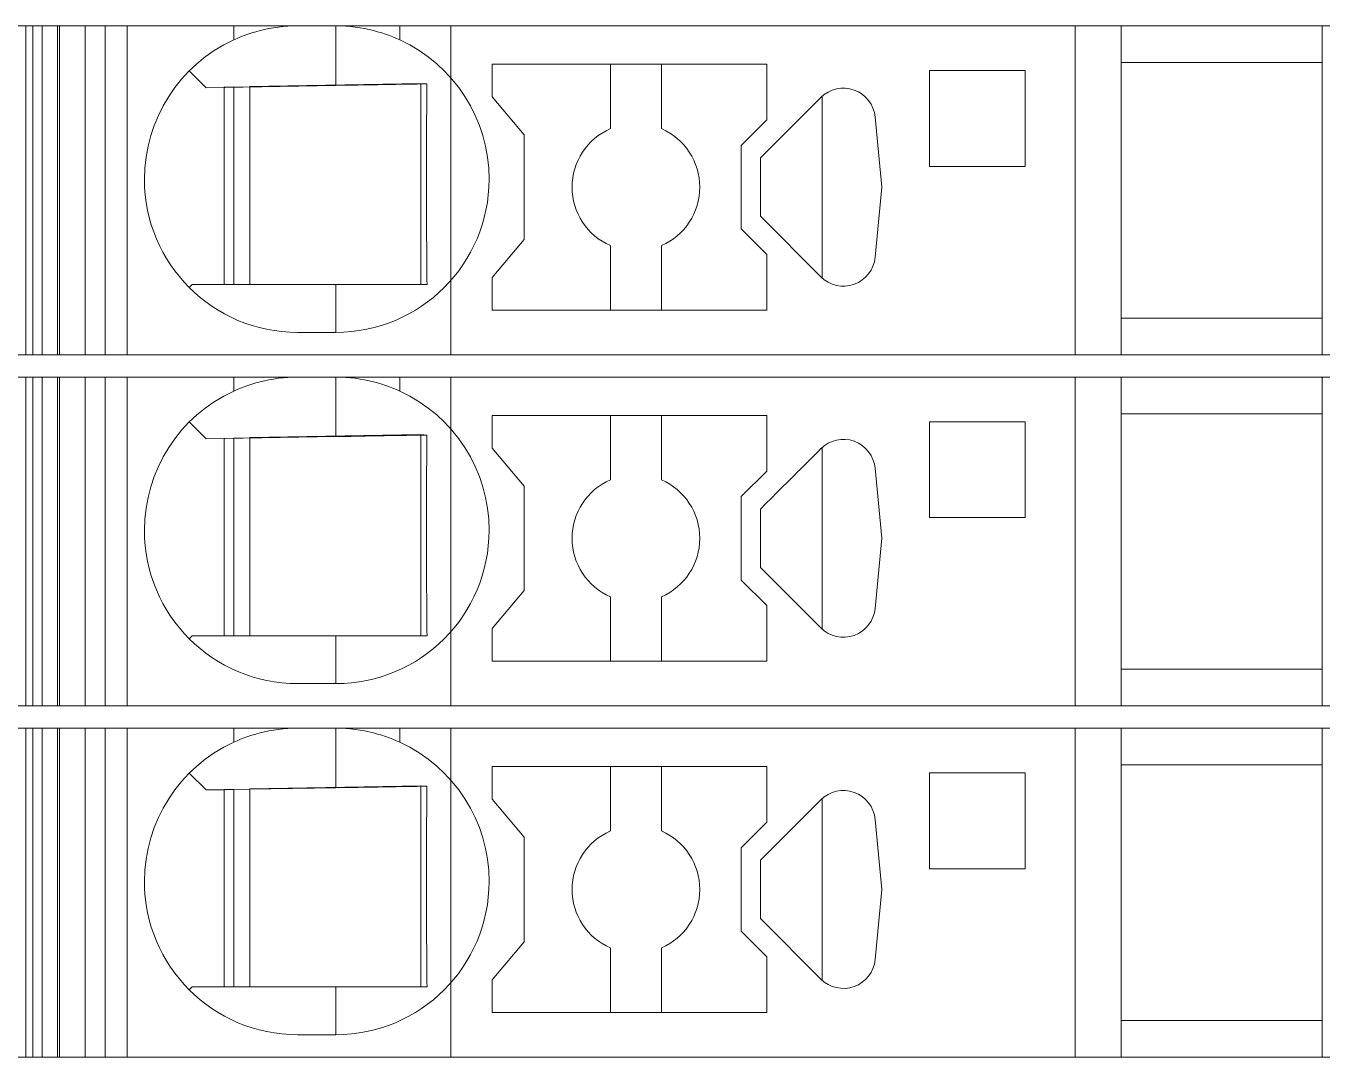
# Model space of a CAD drawing. Header units: millimetres. Extents: x 0 to 2100, y 0 to 1485.
# Drawn here: x 1240.89 to 1261.2, y 733.85 to 750 of the extents above; entities that cross this region are included whole.
import ezdxf
from ezdxf.enums import TextEntityAlignment as Align

# ---------------------------------------------------------------- set-up
doc = ezdxf.new("R2010")
doc.units = ezdxf.units.MM
for name, color, linetype, lineweight in [('EPLAN309', 5, 'Continuous', 5), ('EPLAN493', 5, 'Continuous', 5), ('MAIN-1', 7, 'Continuous', 5), ('MAIN-2', 7, 'Continuous', 5)]:
    doc.layers.add(name, color=color, linetype=linetype, lineweight=lineweight)
doc.styles.add('Tahoma', font='')
doc.styles.get('Tahoma').set_extended_font_data('Tahoma')

# ---------------------------------------------------------------- blocks, each defined once
blk = doc.blocks.new('EPLSYM_LibrarySPECIAL_Symbol12_Variant0_Placement8_9')
at = {"layer": 'EPLAN309', "lineweight": 13, "ltscale": 20}
blk.add_lwpolyline([(0, -5.15), (68.15, -5.15), (68.15, 0), (0, 0)], close=True, dxfattribs=at)
at = {"layer": 'EPLAN493', "color": 5, "style": 'Tahoma'}
blk.add_attdef('17_20450', text='', height=2.93475, dxfattribs=at).set_placement((0, -27.293475), align=Align.MIDDLE_RIGHT)
blk = doc.blocks.new('EPLSYM_LibrarySPECIAL_Symbol12_Variant0_Placement8_10')
at = {"layer": 'EPLAN309', "lineweight": 13, "ltscale": 20}
blk.add_lwpolyline([(0, -5.15), (68.15, -5.15), (68.15, 0), (0, 0)], close=True, dxfattribs=at)
at = {"layer": 'EPLAN493', "color": 5, "style": 'Tahoma'}
blk.add_attdef('17_20450', text='', height=2.93475, dxfattribs=at).set_placement((0, -27.293475), align=Align.MIDDLE_RIGHT)
blk = doc.blocks.new('EPLSYM_LibrarySPECIAL_Symbol12_Variant0_Placement8_11')
at = {"layer": 'EPLAN309', "lineweight": 13, "ltscale": 20}
blk.add_lwpolyline([(0, -5.15), (68.15, -5.15), (68.15, 0), (0, 0)], close=True, dxfattribs=at)
at = {"layer": 'EPLAN493', "color": 5, "style": 'Tahoma'}
blk.add_attdef('17_20450', text='', height=2.93475, dxfattribs=at).set_placement((0, -27.293475), align=Align.MIDDLE_RIGHT)

msp = doc.modelspace()

# ---------------------------------------------------------------- linework, layer by layer
at = {"layer": 'MAIN-1'}
for p, q in [((1241.001, 750), (1240.893, 750)), ((1240.893, 744.85), (1240.893, 750)), ((1241.001, 750), (1244.15, 750)), ((1241.001, 744.85), (1241.001, 750)), ((1244.15, 750), (1245.15, 750)), ((1244.15, 750), (1244.15, 749.782)), ((1244.497, 749.909), (1244.563, 749.927)), ((1244.563, 749.927), (1244.631, 749.943)), ((1244.631, 749.943), (1244.701, 749.958)), ((1244.701, 749.958), (1244.772, 749.97)), ((1244.772, 749.97), (1244.846, 749.981)), ((1244.846, 749.981), (1244.921, 749.989)), ((1244.921, 749.989), (1244.997, 749.995)), ((1244.997, 749.995), (1245.073, 749.999)), ((1245.073, 749.999), (1245.15, 750)), ((1245.75, 750), (1245.15, 750)), ((1245.827, 749.999), (1245.75, 750)), ((1246.75, 750), (1245.75, 750)), ((1245.75, 749.068), (1245.75, 750)), ((1245.903, 749.995), (1245.827, 749.999)), ((1245.979, 749.989), (1245.903, 749.995)), ((1246.054, 749.981), (1245.979, 749.989)), ((1246.128, 749.97), (1246.054, 749.981)), ((1246.199, 749.958), (1246.128, 749.97)), ((1246.269, 749.943), (1246.199, 749.958)), ((1246.337, 749.927), (1246.269, 749.943)), ((1246.403, 749.909), (1246.337, 749.927)), ((1246.75, 750), (1257.332, 750)), ((1246.75, 750), (1246.75, 749.782)), ((1258.05, 750), (1257.332, 750)), ((1257.332, 744.85), (1257.332, 750)), ((1258.05, 750), (1261.2, 750)), ((1258.05, 750), (1258.05, 744.85)), ((1261.2, 744.85), (1261.2, 750)), ((1244.15, 749.782), (1244.202, 749.805)), ((1244.202, 749.805), (1244.256, 749.827)), ((1244.256, 749.827), (1244.313, 749.849)), ((1244.313, 749.849), (1244.372, 749.87)), ((1244.372, 749.87), (1244.433, 749.89)), ((1244.433, 749.89), (1244.497, 749.909)), ((1246.467, 749.89), (1246.403, 749.909)), ((1246.528, 749.87), (1246.467, 749.89)), ((1246.587, 749.849), (1246.528, 749.87)), ((1246.644, 749.827), (1246.587, 749.849)), ((1246.698, 749.805), (1246.644, 749.827)), ((1246.75, 749.782), (1246.698, 749.805)), ((1248.2, 749.4), (1248.2, 748.889)), ((1252.5, 749.4), (1248.2, 749.4)), ((1250.05, 749.4), (1250.05, 748.392)), ((1250.85, 748.392), (1250.85, 749.4)), ((1252.5, 748.529), (1252.5, 749.4)), ((1258.05, 749.425), (1261.2, 749.425)), ((1243.453, 749.297), (1243.717, 749.033)), ((1255.05, 749.3), (1255.05, 747.8)), ((1256.55, 749.3), (1255.05, 749.3)), ((1256.55, 747.8), (1256.55, 749.3)), ((1243.717, 749.033), (1245.75, 749.068)), ((1244, 745.95), (1244, 749.038)), ((1244.15, 749.04), (1244.15, 745.95)), ((1244.4, 745.95), (1244.4, 749.045)), ((1245.87, 749.07), (1245.75, 749.068)), ((1245.987, 749.072), (1245.87, 749.07)), ((1246.1, 749.074), (1245.987, 749.072)), ((1246.209, 749.076), (1246.1, 749.074)), ((1246.313, 749.078), (1246.209, 749.076)), ((1246.412, 749.079), (1246.313, 749.078)), ((1246.507, 749.081), (1246.412, 749.079)), ((1246.599, 749.083), (1246.507, 749.081)), ((1246.688, 749.084), (1246.599, 749.083)), ((1246.774, 749.086), (1246.688, 749.084)), ((1246.858, 749.087), (1246.774, 749.086)), ((1246.94, 749.088), (1246.858, 749.087)), ((1247.02, 749.09), (1246.94, 749.088)), ((1247.099, 749.091), (1247.02, 749.09)), ((1247.079, 745.95), (1247.079, 749.091)), ((1247.176, 749.092), (1247.099, 749.091)), ((1247.174, 748.877), (1247.175, 748.95)), ((1247.175, 748.95), (1247.176, 749.022)), ((1247.176, 749.022), (1247.176, 749.092)), ((1247.172, 748.649), (1247.173, 748.727)), ((1247.173, 748.803), (1247.174, 748.877)), ((1247.173, 748.727), (1247.173, 748.803)), ((1248.7, 748.293), (1248.2, 748.889)), ((1253.19, 748.722), (1253.158, 748.691)), ((1253.221, 748.753), (1253.19, 748.722)), ((1253.252, 748.785), (1253.221, 748.753)), ((1253.284, 748.816), (1253.252, 748.785)), ((1253.315, 748.847), (1253.284, 748.816)), ((1253.346, 748.879), (1253.315, 748.847)), ((1253.367, 748.898), (1253.367, 746.052)), ((1247.17, 748.488), (1247.171, 748.57)), ((1247.171, 748.57), (1247.172, 748.649)), ((1252.1, 748.129), (1252.5, 748.529)), ((1252.983, 748.515), (1252.943, 748.475)), ((1253.021, 748.553), (1252.983, 748.515)), ((1253.058, 748.59), (1253.021, 748.553)), ((1253.094, 748.626), (1253.058, 748.59)), ((1253.127, 748.659), (1253.094, 748.626)), ((1253.158, 748.691), (1253.127, 748.659)), ((1254.302, 747.475), (1254.198, 748.572)), ((1247.169, 748.317), (1247.17, 748.404)), ((1247.169, 748.226), (1247.169, 748.317)), ((1247.17, 748.404), (1247.17, 748.488)), ((1252.823, 748.356), (1252.742, 748.274)), ((1252.902, 748.434), (1252.823, 748.356)), ((1252.943, 748.475), (1252.902, 748.434)), ((1247.168, 748.132), (1247.169, 748.226)), ((1247.168, 748.034), (1247.168, 748.132)), ((1248.7, 746.657), (1248.7, 748.293)), ((1252.1, 748.129), (1252.1, 746.821)), ((1252.572, 748.104), (1252.486, 748.018)), ((1252.658, 748.19), (1252.572, 748.104)), ((1252.742, 748.274), (1252.658, 748.19)), ((1247.167, 747.931), (1247.168, 748.034)), ((1247.167, 747.824), (1247.167, 747.931)), ((1252.486, 748.018), (1252.4, 747.932)), ((1252.4, 747.802), (1252.4, 747.932)), ((1247.167, 747.713), (1247.167, 747.824)), ((1247.167, 747.6), (1247.167, 747.713)), ((1252.4, 747.671), (1252.4, 747.802)), ((1255.05, 747.8), (1256.55, 747.8)), ((1247.167, 747.479), (1247.167, 747.6)), ((1252.4, 747.54), (1252.4, 747.671)), ((1252.4, 747.41), (1252.4, 747.54)), ((1247.167, 747.361), (1247.167, 747.479)), ((1247.167, 747.247), (1247.167, 747.361)), ((1252.4, 747.279), (1252.4, 747.41)), ((1254.198, 746.378), (1254.302, 747.475)), ((1247.168, 747.138), (1247.167, 747.247)), ((1247.168, 747.034), (1247.168, 747.138)), ((1252.4, 747.148), (1252.4, 747.279)), ((1252.4, 747.018), (1252.4, 747.148)), ((1247.169, 746.934), (1247.168, 747.034)), ((1247.169, 746.839), (1247.169, 746.934)), ((1252.4, 747.018), (1253.346, 746.071)), ((1247.17, 746.748), (1247.169, 746.839)), ((1247.171, 746.659), (1247.17, 746.748)), ((1252.5, 746.421), (1252.1, 746.821)), ((1247.172, 746.573), (1247.171, 746.659)), ((1247.172, 746.49), (1247.172, 746.573)), ((1247.173, 746.408), (1247.172, 746.49)), ((1248.2, 746.061), (1248.7, 746.657)), ((1250.05, 745.55), (1250.05, 746.558)), ((1250.85, 745.55), (1250.85, 746.558)), ((1247.174, 746.329), (1247.173, 746.408)), ((1247.175, 746.25), (1247.174, 746.329)), ((1252.5, 745.55), (1252.5, 746.421)), ((1247.176, 746.174), (1247.175, 746.25)), ((1247.176, 746.098), (1247.176, 746.174)), ((1247.177, 746.024), (1247.176, 746.098)), ((1243.5, 745.95), (1243.453, 745.903)), ((1243.5, 745.95), (1245.75, 745.95)), ((1245.75, 745.95), (1245.842, 745.95)), ((1245.75, 745.95), (1245.75, 745.2)), ((1245.842, 745.95), (1245.933, 745.95)), ((1245.933, 745.95), (1246.023, 745.95)), ((1246.023, 745.95), (1246.11, 745.95)), ((1246.11, 745.95), (1246.195, 745.95)), ((1246.195, 745.95), (1246.278, 745.95)), ((1246.278, 745.95), (1246.358, 745.95)), ((1246.358, 745.95), (1246.436, 745.95)), ((1246.436, 745.95), (1246.511, 745.95)), ((1246.511, 745.95), (1246.585, 745.95)), ((1246.585, 745.95), (1246.657, 745.95)), ((1246.657, 745.95), (1246.726, 745.95)), ((1246.726, 745.95), (1246.795, 745.95)), ((1246.795, 745.95), (1246.861, 745.95)), ((1246.861, 745.95), (1246.927, 745.95)), ((1246.927, 745.95), (1246.991, 745.95)), ((1246.991, 745.95), (1247.055, 745.95)), ((1247.055, 745.95), (1247.117, 745.95)), ((1247.117, 745.95), (1247.178, 745.95)), ((1247.178, 745.95), (1247.177, 746.024)), ((1248.2, 746.061), (1248.2, 745.55)), ((1252.5, 745.55), (1248.2, 745.55)), ((1258.05, 745.425), (1261.2, 745.425)), ((1245.75, 745.2), (1245.15, 745.2)), ((1241.001, 744.85), (1240.893, 744.85)), ((1241.001, 744.85), (1257.332, 744.85)), ((1258.05, 744.85), (1257.332, 744.85)), ((1258.05, 744.85), (1261.2, 744.85)), ((1241.001, 744.5), (1240.893, 744.5)), ((1240.893, 739.35), (1240.893, 744.5)), ((1241.001, 744.5), (1244.15, 744.5)), ((1241.001, 739.35), (1241.001, 744.5)), ((1244.15, 744.5), (1245.15, 744.5)), ((1244.15, 744.5), (1244.15, 744.282)), ((1244.563, 744.427), (1244.631, 744.443)), ((1244.631, 744.443), (1244.701, 744.458)), ((1244.701, 744.458), (1244.772, 744.47)), ((1244.772, 744.47), (1244.846, 744.481)), ((1244.846, 744.481), (1244.921, 744.489)), ((1244.921, 744.489), (1244.997, 744.495)), ((1244.997, 744.495), (1245.073, 744.499)), ((1245.073, 744.499), (1245.15, 744.5)), ((1245.75, 744.5), (1245.15, 744.5)), ((1245.827, 744.499), (1245.75, 744.5)), ((1246.75, 744.5), (1245.75, 744.5)), ((1245.75, 743.568), (1245.75, 744.5)), ((1245.903, 744.495), (1245.827, 744.499)), ((1245.979, 744.489), (1245.903, 744.495)), ((1246.054, 744.481), (1245.979, 744.489)), ((1246.128, 744.47), (1246.054, 744.481)), ((1246.199, 744.458), (1246.128, 744.47)), ((1246.269, 744.443), (1246.199, 744.458)), ((1246.337, 744.427), (1246.269, 744.443)), ((1246.75, 744.5), (1257.332, 744.5)), ((1246.75, 744.5), (1246.75, 744.282)), ((1258.05, 744.5), (1257.332, 744.5)), ((1257.332, 739.35), (1257.332, 744.5)), ((1258.05, 744.5), (1261.2, 744.5)), ((1258.05, 744.5), (1258.05, 739.35)), ((1261.2, 739.35), (1261.2, 744.5)), ((1244.15, 744.282), (1244.202, 744.305)), ((1244.202, 744.305), (1244.256, 744.327)), ((1244.256, 744.327), (1244.313, 744.349)), ((1244.313, 744.349), (1244.372, 744.37)), ((1244.372, 744.37), (1244.433, 744.39)), ((1244.433, 744.39), (1244.497, 744.409)), ((1244.497, 744.409), (1244.563, 744.427)), ((1246.403, 744.409), (1246.337, 744.427)), ((1246.467, 744.39), (1246.403, 744.409)), ((1246.528, 744.37), (1246.467, 744.39)), ((1246.587, 744.349), (1246.528, 744.37)), ((1246.644, 744.327), (1246.587, 744.349)), ((1246.698, 744.305), (1246.644, 744.327)), ((1246.75, 744.282), (1246.698, 744.305)), ((1248.2, 743.9), (1248.2, 743.389)), ((1252.5, 743.9), (1248.2, 743.9)), ((1250.05, 743.9), (1250.05, 742.892)), ((1250.85, 742.892), (1250.85, 743.9)), ((1252.5, 743.029), (1252.5, 743.9)), ((1258.05, 743.925), (1261.2, 743.925)), ((1243.453, 743.797), (1243.717, 743.533)), ((1255.05, 743.8), (1255.05, 742.3)), ((1256.55, 743.8), (1255.05, 743.8)), ((1256.55, 742.3), (1256.55, 743.8)), ((1243.717, 743.533), (1245.75, 743.568)), ((1244, 740.45), (1244, 743.538)), ((1244.15, 743.54), (1244.15, 740.45)), ((1244.4, 740.45), (1244.4, 743.545)), ((1245.87, 743.57), (1245.75, 743.568)), ((1245.987, 743.572), (1245.87, 743.57)), ((1246.1, 743.574), (1245.987, 743.572)), ((1246.209, 743.576), (1246.1, 743.574)), ((1246.313, 743.578), (1246.209, 743.576)), ((1246.412, 743.579), (1246.313, 743.578)), ((1246.507, 743.581), (1246.412, 743.579)), ((1246.599, 743.583), (1246.507, 743.581)), ((1246.688, 743.584), (1246.599, 743.583)), ((1246.774, 743.586), (1246.688, 743.584)), ((1246.858, 743.587), (1246.774, 743.586)), ((1246.94, 743.588), (1246.858, 743.587)), ((1247.02, 743.59), (1246.94, 743.588)), ((1247.099, 743.591), (1247.02, 743.59)), ((1247.079, 740.45), (1247.079, 743.591)), ((1247.176, 743.592), (1247.099, 743.591)), ((1247.174, 743.377), (1247.175, 743.45)), ((1247.175, 743.45), (1247.176, 743.522)), ((1247.176, 743.522), (1247.176, 743.592)), ((1247.172, 743.149), (1247.173, 743.227)), ((1247.173, 743.303), (1247.174, 743.377)), ((1247.173, 743.227), (1247.173, 743.303)), ((1248.7, 742.793), (1248.2, 743.389)), ((1253.19, 743.222), (1253.158, 743.191)), ((1253.221, 743.253), (1253.19, 743.222)), ((1253.252, 743.285), (1253.221, 743.253)), ((1253.284, 743.316), (1253.252, 743.285)), ((1253.315, 743.347), (1253.284, 743.316)), ((1253.346, 743.379), (1253.315, 743.347)), ((1253.367, 743.398), (1253.367, 740.552)), ((1247.17, 742.988), (1247.171, 743.07)), ((1247.171, 743.07), (1247.172, 743.149)), ((1252.1, 742.629), (1252.5, 743.029)), ((1253.021, 743.053), (1252.983, 743.015)), ((1253.058, 743.09), (1253.021, 743.053)), ((1253.094, 743.126), (1253.058, 743.09)), ((1253.127, 743.159), (1253.094, 743.126)), ((1253.158, 743.191), (1253.127, 743.159)), ((1254.302, 741.975), (1254.198, 743.072)), ((1247.169, 742.817), (1247.17, 742.904)), ((1247.169, 742.726), (1247.169, 742.817)), ((1247.17, 742.904), (1247.17, 742.988)), ((1252.823, 742.856), (1252.742, 742.774)), ((1252.902, 742.934), (1252.823, 742.856)), ((1252.943, 742.975), (1252.902, 742.934)), ((1252.983, 743.015), (1252.943, 742.975)), ((1247.168, 742.632), (1247.169, 742.726)), ((1247.168, 742.534), (1247.168, 742.632)), ((1248.7, 741.157), (1248.7, 742.793)), ((1252.1, 742.629), (1252.1, 741.321)), ((1252.658, 742.69), (1252.572, 742.604)), ((1252.742, 742.774), (1252.658, 742.69)), ((1247.167, 742.431), (1247.168, 742.534)), ((1247.167, 742.324), (1247.167, 742.431)), ((1252.486, 742.518), (1252.4, 742.432)), ((1252.4, 742.302), (1252.4, 742.432)), ((1252.572, 742.604), (1252.486, 742.518)), ((1247.167, 742.213), (1247.167, 742.324)), ((1247.167, 742.1), (1247.167, 742.213)), ((1252.4, 742.171), (1252.4, 742.302)), ((1255.05, 742.3), (1256.55, 742.3)), ((1247.167, 741.979), (1247.167, 742.1)), ((1252.4, 742.04), (1252.4, 742.171)), ((1252.4, 741.91), (1252.4, 742.04)), ((1247.167, 741.861), (1247.167, 741.979)), ((1247.167, 741.747), (1247.167, 741.861)), ((1252.4, 741.779), (1252.4, 741.91)), ((1254.198, 740.878), (1254.302, 741.975)), ((1247.168, 741.638), (1247.167, 741.747)), ((1247.168, 741.534), (1247.168, 741.638)), ((1252.4, 741.648), (1252.4, 741.779)), ((1252.4, 741.518), (1252.4, 741.648)), ((1247.169, 741.434), (1247.168, 741.534)), ((1247.169, 741.339), (1247.169, 741.434)), ((1252.4, 741.518), (1253.346, 740.571)), ((1247.17, 741.248), (1247.169, 741.339)), ((1247.171, 741.159), (1247.17, 741.248)), ((1252.5, 740.921), (1252.1, 741.321)), ((1247.172, 741.073), (1247.171, 741.159)), ((1247.172, 740.99), (1247.172, 741.073)), ((1247.173, 740.908), (1247.172, 740.99)), ((1248.2, 740.561), (1248.7, 741.157)), ((1250.05, 740.05), (1250.05, 741.058)), ((1250.85, 740.05), (1250.85, 741.058)), ((1247.174, 740.829), (1247.173, 740.908)), ((1247.175, 740.75), (1247.174, 740.829)), ((1252.5, 740.05), (1252.5, 740.921)), ((1247.176, 740.674), (1247.175, 740.75)), ((1247.176, 740.598), (1247.176, 740.674)), ((1247.177, 740.524), (1247.176, 740.598)), ((1243.5, 740.45), (1243.453, 740.403)), ((1243.5, 740.45), (1245.75, 740.45)), ((1245.75, 740.45), (1245.842, 740.45)), ((1245.75, 740.45), (1245.75, 739.7)), ((1245.842, 740.45), (1245.933, 740.45)), ((1245.933, 740.45), (1246.023, 740.45)), ((1246.023, 740.45), (1246.11, 740.45)), ((1246.11, 740.45), (1246.195, 740.45)), ((1246.195, 740.45), (1246.278, 740.45)), ((1246.278, 740.45), (1246.358, 740.45)), ((1246.358, 740.45), (1246.436, 740.45)), ((1246.436, 740.45), (1246.511, 740.45)), ((1246.511, 740.45), (1246.585, 740.45)), ((1246.585, 740.45), (1246.657, 740.45)), ((1246.657, 740.45), (1246.726, 740.45)), ((1246.726, 740.45), (1246.795, 740.45)), ((1246.795, 740.45), (1246.861, 740.45)), ((1246.861, 740.45), (1246.927, 740.45)), ((1246.927, 740.45), (1246.991, 740.45)), ((1246.991, 740.45), (1247.055, 740.45)), ((1247.055, 740.45), (1247.117, 740.45)), ((1247.117, 740.45), (1247.178, 740.45)), ((1247.178, 740.45), (1247.177, 740.524)), ((1248.2, 740.561), (1248.2, 740.05)), ((1252.5, 740.05), (1248.2, 740.05)), ((1258.05, 739.925), (1261.2, 739.925)), ((1245.75, 739.7), (1245.15, 739.7)), ((1241.001, 739.35), (1240.893, 739.35)), ((1241.001, 739.35), (1257.332, 739.35)), ((1258.05, 739.35), (1257.332, 739.35)), ((1258.05, 739.35), (1261.2, 739.35)), ((1241.001, 739), (1240.893, 739)), ((1240.893, 733.85), (1240.893, 739)), ((1241.001, 739), (1244.15, 739)), ((1241.001, 733.85), (1241.001, 739)), ((1244.15, 739), (1245.15, 739)), ((1244.15, 739), (1244.15, 738.782)), ((1244.631, 738.943), (1244.701, 738.958)), ((1244.701, 738.958), (1244.772, 738.97)), ((1244.772, 738.97), (1244.846, 738.981)), ((1244.846, 738.981), (1244.921, 738.989)), ((1244.921, 738.989), (1244.997, 738.995)), ((1244.997, 738.995), (1245.073, 738.999)), ((1245.073, 738.999), (1245.15, 739)), ((1245.75, 739), (1245.15, 739)), ((1245.827, 738.999), (1245.75, 739)), ((1246.75, 739), (1245.75, 739)), ((1245.75, 738.068), (1245.75, 739)), ((1245.903, 738.995), (1245.827, 738.999)), ((1245.979, 738.989), (1245.903, 738.995)), ((1246.054, 738.981), (1245.979, 738.989)), ((1246.128, 738.97), (1246.054, 738.981)), ((1246.199, 738.958), (1246.128, 738.97)), ((1246.269, 738.943), (1246.199, 738.958)), ((1246.75, 739), (1257.332, 739)), ((1246.75, 739), (1246.75, 738.782)), ((1258.05, 739), (1257.332, 739)), ((1257.332, 733.85), (1257.332, 739)), ((1258.05, 739), (1261.2, 739)), ((1258.05, 739), (1258.05, 733.85)), ((1261.2, 733.85), (1261.2, 739)), ((1244.15, 738.782), (1244.202, 738.805)), ((1244.202, 738.805), (1244.256, 738.827)), ((1244.256, 738.827), (1244.313, 738.849)), ((1244.313, 738.849), (1244.372, 738.87)), ((1244.372, 738.87), (1244.433, 738.89)), ((1244.433, 738.89), (1244.497, 738.909)), ((1244.497, 738.909), (1244.563, 738.927)), ((1244.563, 738.927), (1244.631, 738.943)), ((1246.337, 738.927), (1246.269, 738.943)), ((1246.403, 738.909), (1246.337, 738.927)), ((1246.467, 738.89), (1246.403, 738.909)), ((1246.528, 738.87), (1246.467, 738.89)), ((1246.587, 738.849), (1246.528, 738.87)), ((1246.644, 738.827), (1246.587, 738.849)), ((1246.698, 738.805), (1246.644, 738.827)), ((1246.75, 738.782), (1246.698, 738.805)), ((1248.2, 738.4), (1248.2, 737.889)), ((1252.5, 738.4), (1248.2, 738.4)), ((1250.05, 738.4), (1250.05, 737.392)), ((1250.85, 737.392), (1250.85, 738.4)), ((1252.5, 737.529), (1252.5, 738.4)), ((1258.05, 738.425), (1261.2, 738.425)), ((1243.453, 738.297), (1243.717, 738.033)), ((1255.05, 738.3), (1255.05, 736.8)), ((1256.55, 738.3), (1255.05, 738.3)), ((1256.55, 736.8), (1256.55, 738.3)), ((1243.717, 738.033), (1245.75, 738.068)), ((1244, 734.95), (1244, 738.038)), ((1244.15, 738.04), (1244.15, 734.95)), ((1244.4, 734.95), (1244.4, 738.045)), ((1245.87, 738.07), (1245.75, 738.068)), ((1245.987, 738.072), (1245.87, 738.07)), ((1246.1, 738.074), (1245.987, 738.072)), ((1246.209, 738.076), (1246.1, 738.074)), ((1246.313, 738.078), (1246.209, 738.076)), ((1246.412, 738.079), (1246.313, 738.078)), ((1246.507, 738.081), (1246.412, 738.079)), ((1246.599, 738.083), (1246.507, 738.081)), ((1246.688, 738.084), (1246.599, 738.083)), ((1246.774, 738.086), (1246.688, 738.084)), ((1246.858, 738.087), (1246.774, 738.086)), ((1246.94, 738.088), (1246.858, 738.087)), ((1247.02, 738.09), (1246.94, 738.088)), ((1247.099, 738.091), (1247.02, 738.09)), ((1247.079, 734.95), (1247.079, 738.091)), ((1247.176, 738.092), (1247.099, 738.091)), ((1247.174, 737.877), (1247.175, 737.95)), ((1247.175, 737.95), (1247.176, 738.022)), ((1247.176, 738.022), (1247.176, 738.092)), ((1247.173, 737.803), (1247.174, 737.877)), ((1247.173, 737.727), (1247.173, 737.803)), ((1248.7, 737.293), (1248.2, 737.889)), ((1253.221, 737.753), (1253.19, 737.722)), ((1253.252, 737.785), (1253.221, 737.753)), ((1253.284, 737.816), (1253.252, 737.785)), ((1253.315, 737.847), (1253.284, 737.816)), ((1253.346, 737.879), (1253.315, 737.847)), ((1253.367, 737.898), (1253.367, 735.052)), ((1247.17, 737.488), (1247.171, 737.57)), ((1247.171, 737.57), (1247.172, 737.649)), ((1247.172, 737.649), (1247.173, 737.727)), ((1253.021, 737.553), (1252.983, 737.515)), ((1253.058, 737.59), (1253.021, 737.553)), ((1253.094, 737.626), (1253.058, 737.59)), ((1253.127, 737.659), (1253.094, 737.626)), ((1253.158, 737.691), (1253.127, 737.659)), ((1253.19, 737.722), (1253.158, 737.691)), ((1254.302, 736.475), (1254.198, 737.572)), ((1247.169, 737.317), (1247.17, 737.404)), ((1247.17, 737.404), (1247.17, 737.488)), ((1252.1, 737.129), (1252.5, 737.529)), ((1252.823, 737.356), (1252.742, 737.274)), ((1252.902, 737.434), (1252.823, 737.356)), ((1252.943, 737.475), (1252.902, 737.434)), ((1252.983, 737.515), (1252.943, 737.475)), ((1247.168, 737.132), (1247.169, 737.226)), ((1247.168, 737.034), (1247.168, 737.132)), ((1247.169, 737.226), (1247.169, 737.317)), ((1248.7, 735.657), (1248.7, 737.293)), ((1252.658, 737.19), (1252.572, 737.104)), ((1252.742, 737.274), (1252.658, 737.19)), ((1247.167, 736.931), (1247.168, 737.034)), ((1247.167, 736.824), (1247.167, 736.931)), ((1252.1, 737.129), (1252.1, 735.821)), ((1252.486, 737.018), (1252.4, 736.932)), ((1252.4, 736.802), (1252.4, 736.932)), ((1252.572, 737.104), (1252.486, 737.018)), ((1247.167, 736.713), (1247.167, 736.824)), ((1252.4, 736.671), (1252.4, 736.802)), ((1255.05, 736.8), (1256.55, 736.8)), ((1247.167, 736.6), (1247.167, 736.713)), ((1247.167, 736.479), (1247.167, 736.6)), ((1252.4, 736.54), (1252.4, 736.671)), ((1252.4, 736.41), (1252.4, 736.54)), ((1247.167, 736.361), (1247.167, 736.479)), ((1247.167, 736.247), (1247.167, 736.361)), ((1252.4, 736.279), (1252.4, 736.41)), ((1254.198, 735.378), (1254.302, 736.475)), ((1247.168, 736.138), (1247.167, 736.247)), ((1247.168, 736.034), (1247.168, 736.138)), ((1252.4, 736.148), (1252.4, 736.279)), ((1252.4, 736.018), (1252.4, 736.148)), ((1247.169, 735.934), (1247.168, 736.034)), ((1247.169, 735.839), (1247.169, 735.934)), ((1252.4, 736.018), (1253.346, 735.071)), ((1247.17, 735.748), (1247.169, 735.839)), ((1247.171, 735.659), (1247.17, 735.748)), ((1252.5, 735.421), (1252.1, 735.821)), ((1247.172, 735.573), (1247.171, 735.659)), ((1247.172, 735.49), (1247.172, 735.573)), ((1248.2, 735.061), (1248.7, 735.657)), ((1250.05, 734.55), (1250.05, 735.558)), ((1250.85, 734.55), (1250.85, 735.558)), ((1247.173, 735.408), (1247.172, 735.49)), ((1247.174, 735.329), (1247.173, 735.408)), ((1247.175, 735.25), (1247.174, 735.329)), ((1252.5, 734.55), (1252.5, 735.421)), ((1247.176, 735.174), (1247.175, 735.25)), ((1247.176, 735.098), (1247.176, 735.174)), ((1243.5, 734.95), (1243.453, 734.903)), ((1243.5, 734.95), (1245.75, 734.95)), ((1245.75, 734.95), (1245.842, 734.95)), ((1245.75, 734.95), (1245.75, 734.2)), ((1245.842, 734.95), (1245.933, 734.95)), ((1245.933, 734.95), (1246.023, 734.95)), ((1246.023, 734.95), (1246.11, 734.95)), ((1246.11, 734.95), (1246.195, 734.95)), ((1246.195, 734.95), (1246.278, 734.95)), ((1246.278, 734.95), (1246.358, 734.95)), ((1246.358, 734.95), (1246.436, 734.95)), ((1246.436, 734.95), (1246.511, 734.95)), ((1246.511, 734.95), (1246.585, 734.95)), ((1246.585, 734.95), (1246.657, 734.95)), ((1246.657, 734.95), (1246.726, 734.95)), ((1246.726, 734.95), (1246.795, 734.95)), ((1246.795, 734.95), (1246.861, 734.95)), ((1246.861, 734.95), (1246.927, 734.95)), ((1246.927, 734.95), (1246.991, 734.95)), ((1246.991, 734.95), (1247.055, 734.95)), ((1247.055, 734.95), (1247.117, 734.95)), ((1247.117, 734.95), (1247.178, 734.95)), ((1247.177, 735.024), (1247.176, 735.098)), ((1247.178, 734.95), (1247.177, 735.024)), ((1248.2, 735.061), (1248.2, 734.55)), ((1252.5, 734.55), (1248.2, 734.55)), ((1258.05, 734.425), (1261.2, 734.425)), ((1245.75, 734.2), (1245.15, 734.2)), ((1241.001, 733.85), (1240.893, 733.85)), ((1241.001, 733.85), (1257.332, 733.85)), ((1258.05, 733.85), (1257.332, 733.85)), ((1258.05, 733.85), (1261.2, 733.85))]:
    msp.add_line(p, q, dxfattribs=at)
for centre, radius, start, end in [((1245.15, 747.6), 2.4, 114.6244, 180), ((1245.75, 747.6), 2.4, 0, 65.3756), ((1253.7, 748.525), 0.5, 5.4404, 135), ((1250.45, 747.475), 1, 113.5782, 180), ((1250.45, 747.475), 1, 0, 66.4218), ((1245.15, 747.6), 2.4, 180, 270), ((1245.75, 747.6), 2.4, 270, 0), ((1250.45, 747.475), 1, 180, 246.4218), ((1250.45, 747.475), 1, 293.5782, 0), ((1253.7, 746.425), 0.5, 225, 354.5596), ((1245.15, 742.1), 2.4, 114.6244, 180), ((1245.75, 742.1), 2.4, 0, 65.3756), ((1253.7, 743.025), 0.5, 5.4404, 135), ((1250.45, 741.975), 1, 113.5782, 180), ((1250.45, 741.975), 1, 0, 66.4218), ((1245.15, 742.1), 2.4, 180, 270), ((1245.75, 742.1), 2.4, 270, 0), ((1250.45, 741.975), 1, 180, 246.4218), ((1250.45, 741.975), 1, 293.5782, 0), ((1253.7, 740.925), 0.5, 225, 354.5596), ((1245.15, 736.6), 2.4, 114.6244, 180), ((1245.75, 736.6), 2.4, 0, 65.3756), ((1253.7, 737.525), 0.5, 5.4404, 135), ((1250.45, 736.475), 1, 113.5782, 180), ((1250.45, 736.475), 1, 0, 66.4218), ((1245.15, 736.6), 2.4, 180, 270), ((1245.75, 736.6), 2.4, 270, 0), ((1250.45, 736.475), 1, 180, 246.4218), ((1250.45, 736.475), 1, 293.5782, 0), ((1253.7, 735.425), 0.5, 225, 354.5596)]:
    msp.add_arc(centre, radius, start, end, dxfattribs=at)
at = {"layer": 'MAIN-2'}
for p, q in [((1241.15, 750), (1241.15, 744.85)), ((1241.389, 744.85), (1241.389, 750)), ((1241.417, 750), (1241.417, 744.85)), ((1241.82, 750), (1241.82, 744.85)), ((1242.136, 744.85), (1242.136, 750)), ((1242.481, 750), (1242.481, 744.85)), ((1247.55, 744.85), (1247.55, 750)), ((1243.717, 749.033), (1244, 749.038)), ((1244.15, 749.042), (1244, 749.039)), ((1244, 749.039), (1244, 749.038)), ((1244, 749.038), (1244, 749.038)), ((1244.4, 749.048), (1244.15, 749.043)), ((1244.15, 749.042), (1244.15, 749.043)), ((1244.15, 749.042), (1244.15, 749.04)), ((1244.4, 749.053), (1247.079, 749.1)), ((1244.4, 749.048), (1244.4, 749.053)), ((1244.4, 749.045), (1244.4, 749.048)), ((1247.079, 749.1), (1247.176, 749.092)), ((1247.079, 749.091), (1247.079, 749.1)), ((1244.15, 745.95), (1244.15, 745.95)), ((1244.4, 745.95), (1244.4, 745.95)), ((1241.15, 744.5), (1241.15, 739.35)), ((1241.389, 739.35), (1241.389, 744.5)), ((1241.417, 744.5), (1241.417, 739.35)), ((1241.82, 744.5), (1241.82, 739.35)), ((1242.136, 739.35), (1242.136, 744.5)), ((1242.481, 744.5), (1242.481, 739.35)), ((1247.55, 739.35), (1247.55, 744.5)), ((1243.717, 743.533), (1244, 743.538)), ((1244.15, 743.542), (1244, 743.539)), ((1244, 743.539), (1244, 743.538)), ((1244, 743.538), (1244, 743.538)), ((1244.4, 743.548), (1244.15, 743.543)), ((1244.15, 743.542), (1244.15, 743.543)), ((1244.15, 743.542), (1244.15, 743.54)), ((1244.4, 743.553), (1247.079, 743.6)), ((1244.4, 743.548), (1244.4, 743.553)), ((1244.4, 743.545), (1244.4, 743.548)), ((1247.079, 743.6), (1247.176, 743.592)), ((1247.079, 743.591), (1247.079, 743.6)), ((1244.15, 740.45), (1244.15, 740.45)), ((1244.4, 740.45), (1244.4, 740.45)), ((1241.15, 739), (1241.15, 733.85)), ((1241.389, 733.85), (1241.389, 739)), ((1241.417, 739), (1241.417, 733.85)), ((1241.82, 739), (1241.82, 733.85)), ((1242.136, 733.85), (1242.136, 739)), ((1242.481, 739), (1242.481, 733.85)), ((1247.55, 733.85), (1247.55, 739)), ((1243.717, 738.033), (1244, 738.038)), ((1244.15, 738.042), (1244, 738.039)), ((1244, 738.039), (1244, 738.038)), ((1244, 738.038), (1244, 738.038)), ((1244.4, 738.048), (1244.15, 738.043)), ((1244.15, 738.042), (1244.15, 738.043)), ((1244.15, 738.042), (1244.15, 738.04)), ((1244.4, 738.053), (1247.079, 738.1)), ((1244.4, 738.048), (1244.4, 738.053)), ((1244.4, 738.045), (1244.4, 738.048)), ((1247.079, 738.1), (1247.176, 738.092)), ((1247.079, 738.091), (1247.079, 738.1)), ((1244.15, 734.95), (1244.15, 734.95)), ((1244.4, 734.95), (1244.4, 734.95))]:
    msp.add_line(p, q, dxfattribs=at)

# ---------------------------------------------------------------- block references
for name, p in [('EPLSYM_LibrarySPECIAL_Symbol12_Variant0_Placement8_9', (1222, 750)), ('EPLSYM_LibrarySPECIAL_Symbol12_Variant0_Placement8_10', (1222, 744.5)), ('EPLSYM_LibrarySPECIAL_Symbol12_Variant0_Placement8_11', (1222, 739))]:
    msp.add_blockref(name, p)

doc.saveas('drawing.dxf')
